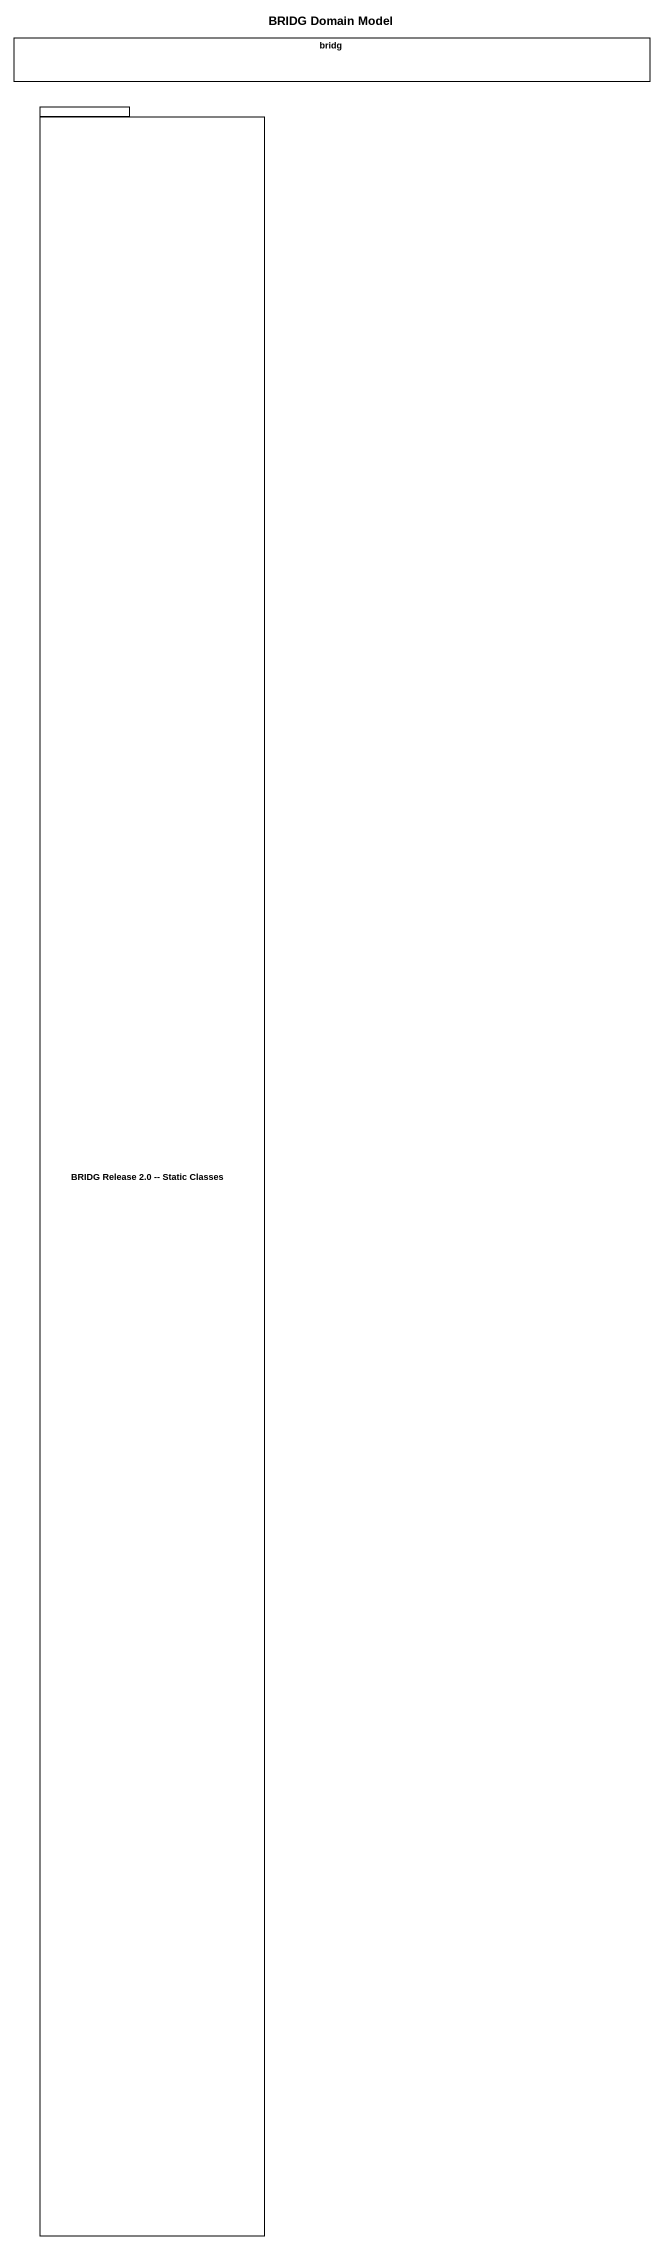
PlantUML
@startuml
title BRIDG Domain Model
rectangle bridg
package "BRIDG Release 2.0 -- Static Classes" as BRIDG_Release_2_0_Static {
}
@enduml
